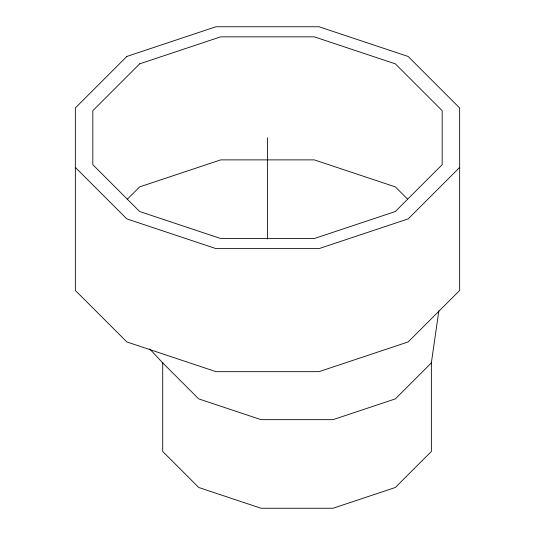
<?xml version="1.0" encoding="UTF-8"?>
<svg xmlns="http://www.w3.org/2000/svg" width="535" height="535" viewBox="0 0 535 535"><rect width="100%" height="100%" fill="white"/><g stroke="black" fill="none" stroke-linecap="round" stroke-linejoin="round"><path stroke-width="0.8" d="M438.84 310.868L431.357 362.89L395.365 398.883L333.024 419.661L261.04 419.661L198.706 398.883L162.714 362.89L149.646 348.84M127.35 199.187L139.635 186.902L220.694 159.885L314.306 159.885L395.365 186.902L407.65 199.187M459.652 167.415L408.165 218.895L318.987 248.621L216.013 248.621L126.835 218.895L75.348 167.415M431.357 362.282L431.357 451.48L395.365 487.472L333.024 508.25L261.04 508.25L198.706 487.472L162.714 451.48L162.714 362.282M267.5 137.689L267.5 239.112M126.835 56.476L75.348 107.963L75.348 290.451L126.835 341.939L216.013 371.664L318.987 371.664L408.165 341.939L459.652 290.451L459.652 107.963L408.165 56.476L318.987 26.75L216.013 26.75L126.835 56.476M139.635 63.866L92.829 110.665L92.829 164.706L139.635 211.512L220.694 238.53L314.306 238.53L395.365 211.512L442.171 164.706L442.171 110.665L395.365 63.866L314.306 36.841L220.694 36.841L139.635 63.866"/></g></svg>
